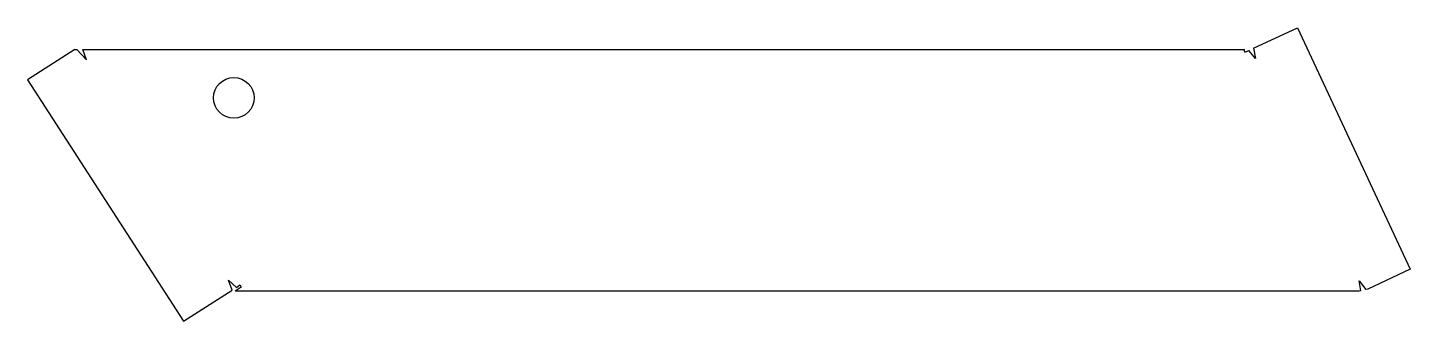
# Model space of a CAD drawing. Extents: x 5433 to 6520, y -171 to 60.
import ezdxf

# ---------------------------------------------------------------- set-up
doc = ezdxf.new("R2010")
doc.units = 0
doc.layers.get('0').update_dxf_attribs({"linetype": 'CONTINUOUS'})

msp = doc.modelspace()

# ---------------------------------------------------------------- linework, layer by layer
for p, q in [((6396.7, 44), (6431.5, 60.2)), ((6431.5, 60.2), (6520.1, -129.8)), ((6396.7, 44), (6398.3, 35.9)), ((5469.9, 43.1), (5432.9, 19.3)), ((5469.9, 43.1), (5471.6, 43.1)), ((5471.6, 43.1), (5479.1, 35)), ((5479.1, 35), (5476.4, 43)), ((5476.4, 43), (5478, 43)), ((5478, 43), (6389.8, 43)), ((6389.8, 43), (6389.2, 42.7)), ((6389.2, 42.7), (6390, 40.9)), ((6390, 40.9), (6393.1, 42.3)), ((6398.3, 35.9), (6393.1, 42.3)), ((5432.9, 19.3), (5555.5, -170.7)), ((6520.1, -129.8), (6486.6, -145.4)), ((5593.6, -146.1), (5590.8, -138.4)), ((5590.8, -138.4), (5597, -144)), ((6481.2, -146.7), (6479.8, -138.8)), ((6479.8, -138.8), (6485.2, -145.7)), ((5555.5, -170.7), (5593.6, -146.1)), ((5600.9, -143.8), (5596, -147)), ((6479.8, -147), (5596, -147)), ((5597, -144), (5599.8, -142.1)), ((5599.8, -142.1), (5600.9, -143.8)), ((6481.2, -146.7), (6479.8, -147)), ((6486.6, -145.4), (6485.2, -145.7))]:
    msp.add_line(p, q)
msp.add_circle((5595, 5), 16)

doc.saveas('drawing.dxf')
